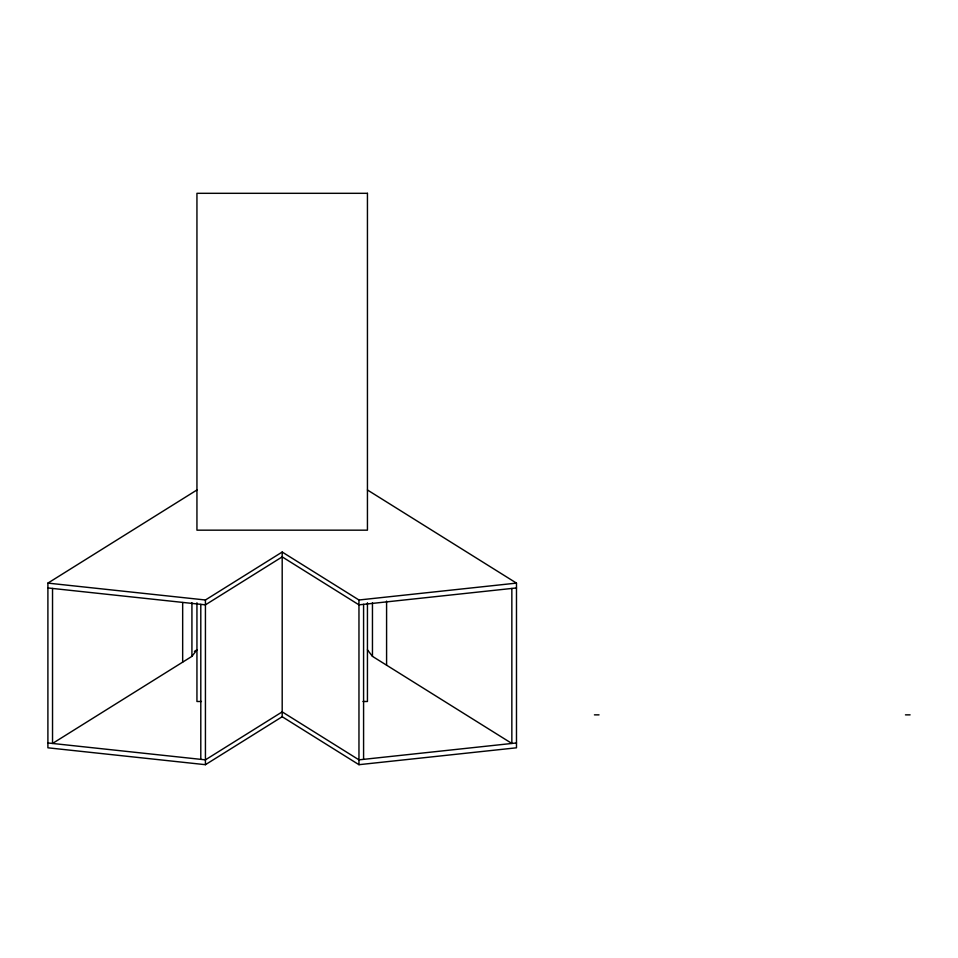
<?xml version="1.0" encoding="UTF-8"?>
<svg xmlns="http://www.w3.org/2000/svg" width="958" height="958" viewBox="0 0 958 958"><rect width="100%" height="100%" fill="white"/><g stroke="black" fill="none" stroke-linecap="round" stroke-linejoin="round"><path stroke-width="1.44" d="M52.534 588.452L52.534 743.456L191.923 656.362L196.941 649.835L194.414 651.404M47.9 583.111L205.431 599.995L282.191 552.036L282.191 716.728L205.431 764.688L47.9 747.803L47.9 583.111L196.941 489.981M282.191 552.036L358.963 599.995L516.482 583.111L516.482 747.803L358.963 764.688L282.191 716.728M516.482 587.949L358.963 604.845L282.191 556.873L205.431 604.845L47.9 587.949M516.482 742.965L358.963 759.85L282.191 711.878L205.431 759.85L47.9 742.965M201.431 701.495L196.941 701.495L196.941 602.774M362.962 701.495L367.441 701.495L367.441 602.774M594.415 714.86L599.037 714.86M905.466 714.86L910.1 714.86M367.441 489.981L516.482 583.111M367.441 649.835L372.458 656.362L511.847 743.456L511.847 588.452M386.589 601.097L386.589 665.187M372.458 602.702L372.458 656.362M363.585 604.342L363.585 759.347M358.963 599.995L358.963 764.688M205.431 599.995L205.431 764.688M200.797 604.342L200.797 759.347M191.923 602.702L191.923 656.362M182.667 602.522L182.667 662.146M367.441 193.312L196.941 193.312L196.941 530.169L367.441 530.169L367.441 193.312"/></g></svg>
